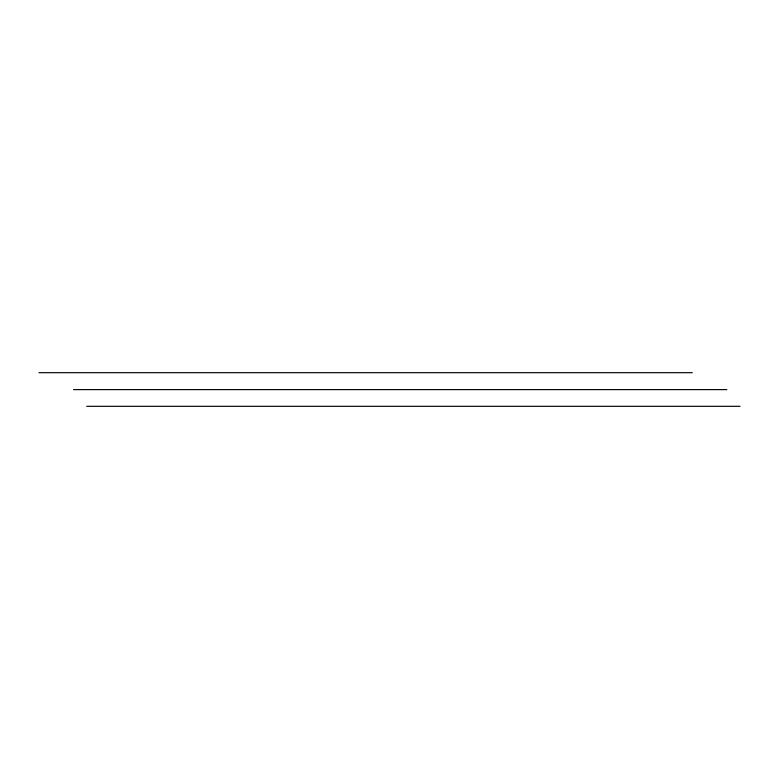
<?xml version="1.0" encoding="UTF-8"?>
<svg xmlns="http://www.w3.org/2000/svg" width="779" height="779" viewBox="0 0 779 779"><rect width="100%" height="100%" fill="white"/><g stroke="black" fill="none" stroke-linecap="round" stroke-linejoin="round"><path stroke-width="1.17" d="M38.95 372.683L692.297 372.683M73.508 389.617L726.846 389.617M86.703 406.317L740.05 406.317"/></g></svg>
